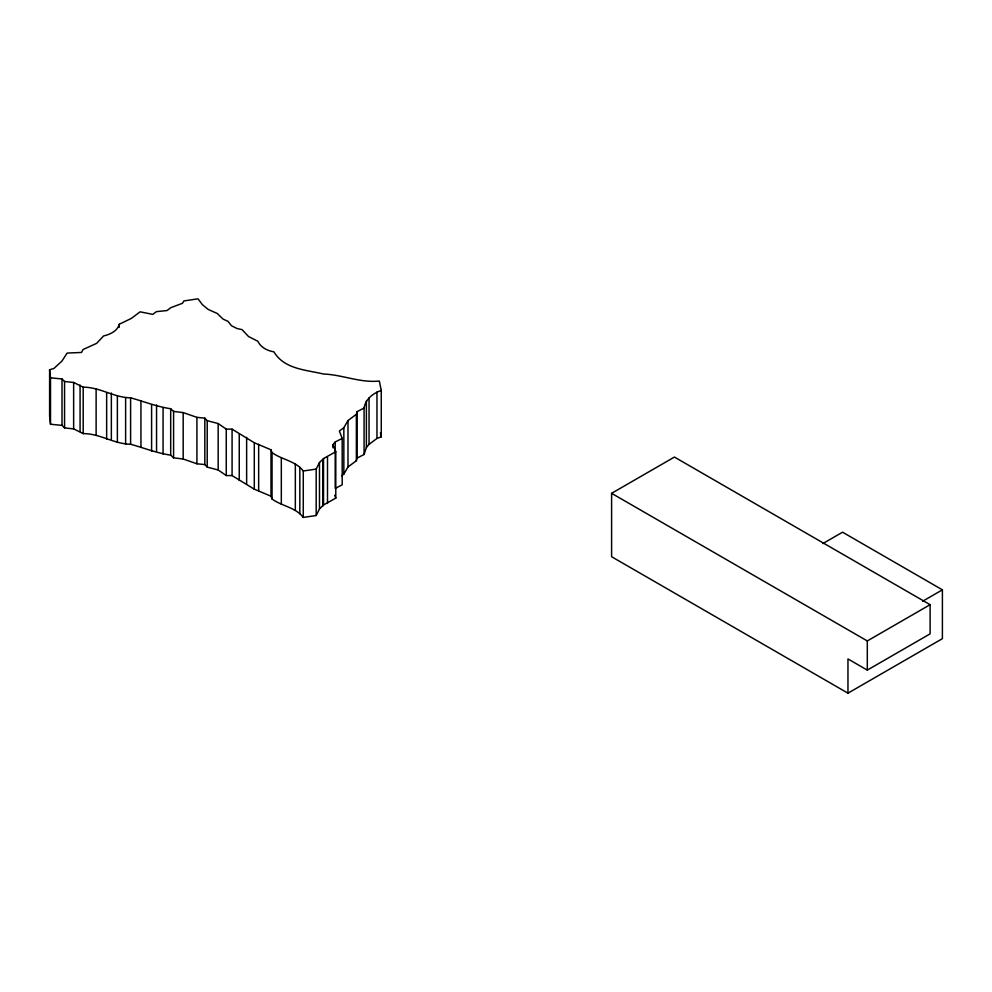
<?xml version="1.0" encoding="UTF-8"?>
<svg xmlns="http://www.w3.org/2000/svg" width="992" height="992" viewBox="0 0 992 992"><rect width="100%" height="100%" fill="white"/><g stroke="black" fill="none" stroke-linecap="round" stroke-linejoin="round"><path stroke-width="1.49" d="M119.201 324.297C117.515 331.179 109.914 334.44 103.602 335.953L96.584 343.381L83.043 349.531L81.53 352.458L67.146 353.065L61.926 361.088L53.89 368.491L49.6 369.743L49.6 416.169L50.505 424.241L62.012 425.382L64.554 427.912L73.644 428.891L83.192 433.616C100.018 433.516 114.08 444.081 130.597 444.23C144.212 448.049 156.798 453.071 170.686 455.167L173.588 457.82L183.185 459.011L196.912 463.785L204.836 464.578L207.216 467.12L218.166 469.972L226.263 475.552L232.078 475.59L254.287 489.18L271.002 496.211L272.044 499.013C281.877 506.23 295.641 507.284 303.267 517.415L316.188 515.518L319.486 508.921L323.528 504.978L323.528 458.552L335.792 451.707L332.903 444.689L335.197 441.986L342.19 438.414L339.376 431.024L343.84 427.688L347.994 420.546L356.364 414.296L357.095 411.655L364.076 408.047C365.304 399.131 373.29 393.192 381.263 390.426L379.328 381.04C360.084 383.036 342.265 374.666 323.466 374.021C305.896 369.793 284.258 369.235 273.904 351.838C267.456 350.808 260.71 347.436 257.87 341.273L248.521 336.524L242.06 329.629L237.026 328.526L231.533 325.785L227.937 321.296L223.15 319.164L217.236 313.472L208.171 309.43L202.405 304.693L198.028 298.828L183.892 300.936L182.441 303.304L170.884 307.644L167.003 310.546L156.414 311.649L152.756 314.377L140.132 311.823L131.291 318.432L119.201 324.297L119.201 327.397M341.608 475.776L343.84 474.114L347.994 466.972L356.364 460.722L357.095 458.081L357.095 411.655M357.095 458.081L364.076 454.472L366.383 447.504L366.383 401.078M316.188 515.518L316.188 469.092L319.486 462.495L323.528 458.552M366.383 447.504L369.049 444.354L376.972 438.427L381.263 436.84L381.263 390.426M323.528 504.978L335.792 498.133L335.792 451.707M847.962 693.172L611.605 556.723L611.605 493.322L674.424 457.064L930.112 604.686L930.112 633.851L867.306 670.108L847.962 658.936L847.962 693.172L942.4 638.65L942.4 589.831L842.555 532.196L822.79 543.604M922.634 601.251L942.4 589.831M611.605 493.322L867.306 640.944L930.112 604.686M49.6 369.743L50.505 377.828L62.012 378.956L64.554 381.486L73.644 382.478L83.192 387.19C100.018 387.091 114.08 397.656 130.597 397.804C144.212 401.624 156.798 406.646 170.686 408.741L173.588 411.395L183.185 412.598L196.912 417.359L204.836 418.153L207.216 420.695L218.166 423.547L226.263 429.127L232.078 429.164L254.287 442.754L271.002 449.785L272.044 452.588C281.877 459.804 295.641 460.858 303.267 470.989L316.188 469.092M334.639 495.33L335.792 498.133M380.432 432.822L381.263 436.84M867.306 640.944L867.306 670.108M376.972 392.014L376.972 438.427M369.049 397.928L369.049 444.354M364.076 408.047L364.076 454.472M356.364 414.296L356.364 460.722M347.994 420.546L347.994 466.972M343.84 427.688L343.84 474.114M342.19 438.414L342.19 484.84L335.197 488.411L335.197 441.986M332.903 444.689L332.903 447.789M327.496 457.039L327.496 503.465M322.871 459.556L322.871 505.982M319.486 462.495L319.486 508.921M303.267 470.989L303.267 517.415M299.82 467.282L299.82 513.707M295.331 463.834L295.331 510.26M281.319 457.796L281.319 504.221M272.044 452.588L272.044 499.013M271.002 449.785L271.002 496.211M258.664 444.28L258.664 490.705M254.287 442.754L254.287 489.18M246.636 437.336L246.636 483.761M239.246 434.05L239.246 480.463M232.078 429.164L232.078 475.59M226.263 429.127L226.263 475.552M218.166 423.547L218.166 469.972M207.216 420.695L207.216 467.12M204.836 418.153L204.836 464.578M196.912 417.359L196.912 463.785M183.185 412.598L183.185 459.011M173.588 411.395L173.588 457.82M170.686 408.741L170.686 455.167M163.072 407.613L163.072 454.038M156.55 404.934L156.55 451.36M151.602 404.972L151.602 451.397M140.938 400.632L140.938 447.057M130.597 397.804L130.597 444.23M125.624 397.953L125.624 444.379M117.378 396.006L117.378 442.432M111.352 392.993L111.352 439.419M106.652 392.844L106.652 439.27M96.125 388.74L96.125 435.166M83.192 387.19L83.192 433.616M80.079 385.057L80.079 431.483M73.644 382.478L73.644 428.891M64.554 381.486L64.554 427.912M62.012 378.956L62.012 425.382M50.505 377.828L50.505 424.241"/></g></svg>
